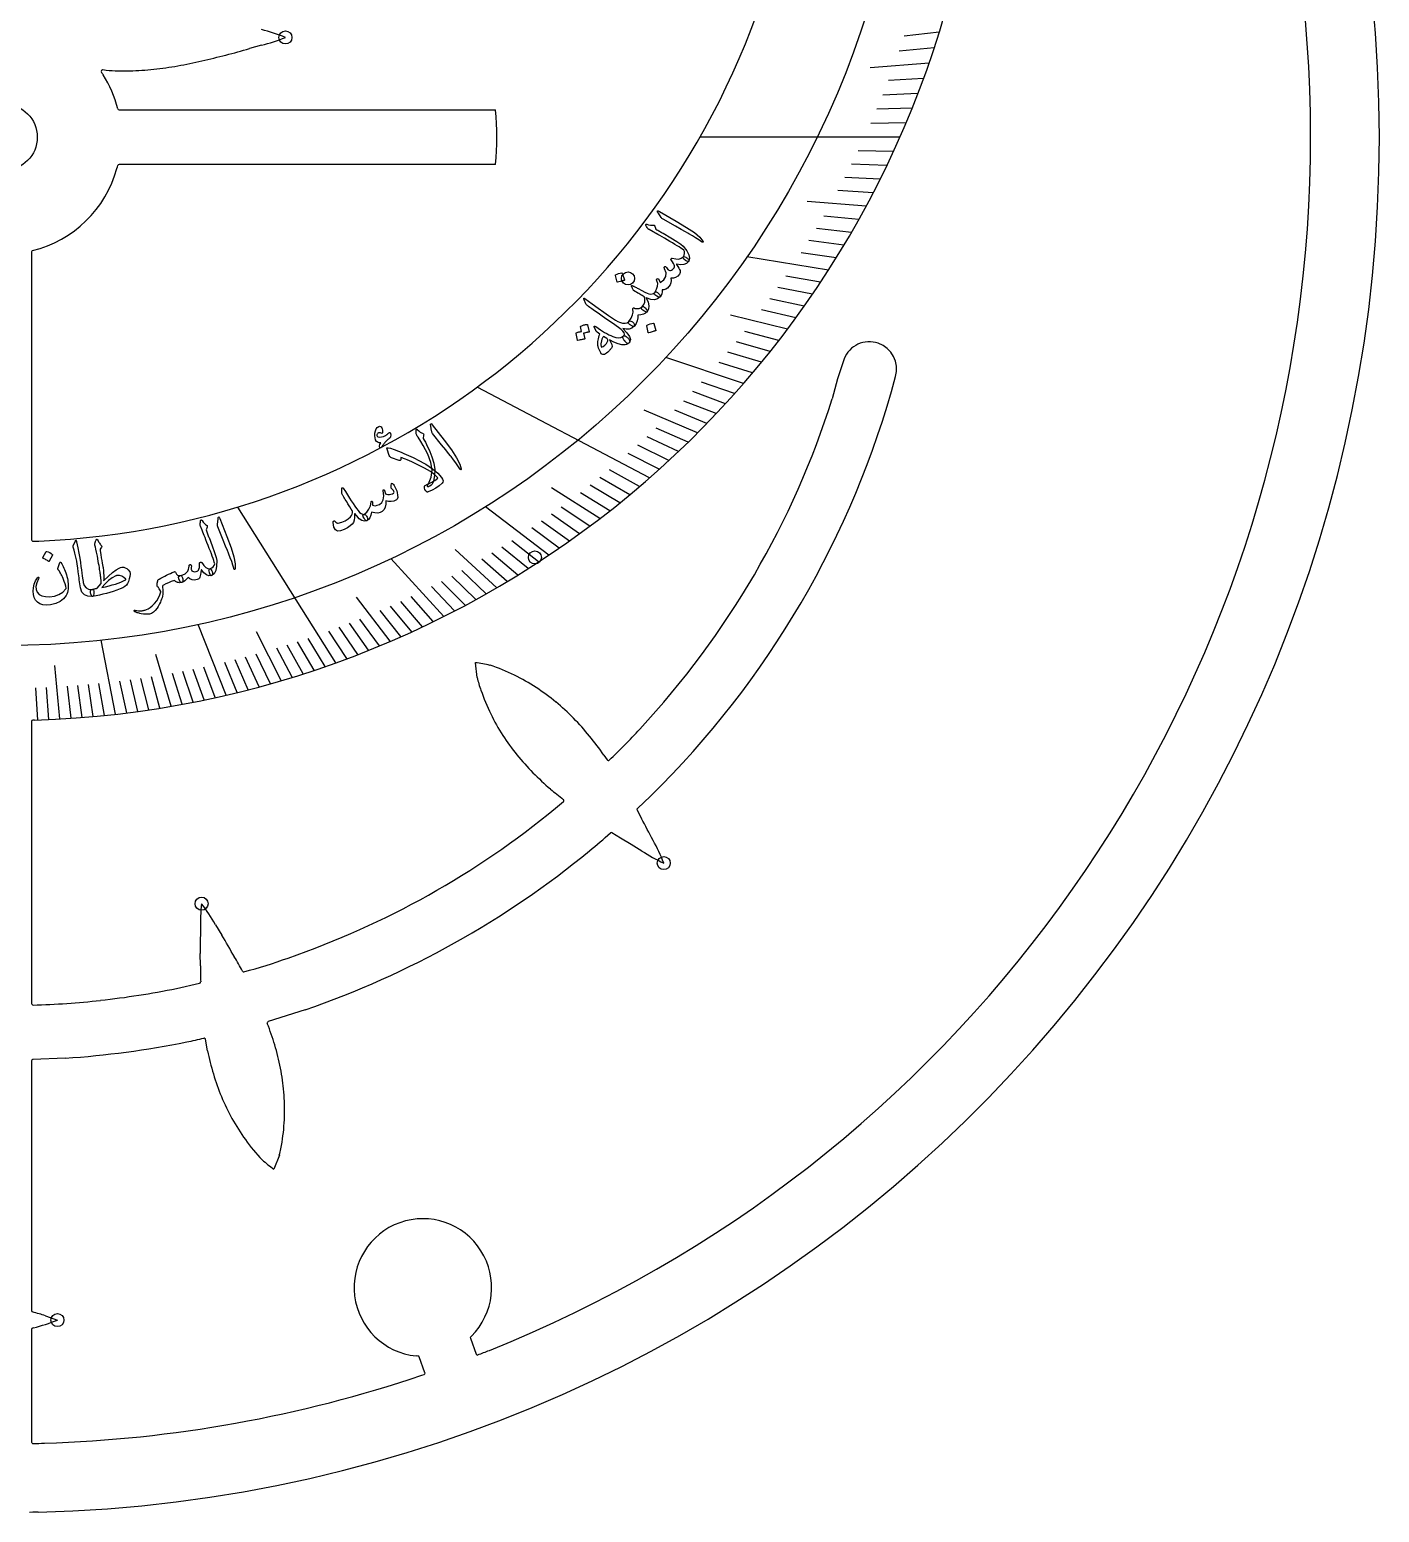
# Model space of a CAD drawing. Header units: millimetres. Extents: x -252 to 252, y -252 to 252.
# Drawn here: x 4.6 to 252.2, y -252.2 to 19.7 of the extents above; entities that cross this region are included whole.
import ezdxf

# ---------------------------------------------------------------- set-up
doc = ezdxf.new("R2010")
doc.units = ezdxf.units.MM
for name, color, linetype in [('CUT_INNER', 6, 'Continuous'), ('CUT_OUTER', 1, 'Continuous'), ('ENGRAVE', 7, 'Continuous'), ('ENGRAVE_FINE', 8, 'Continuous'), ('TEXT', 5, 'Continuous')]:
    doc.layers.add(name, color=color, linetype=linetype)

msp = doc.modelspace()

# ---------------------------------------------------------------- linework, layer by layer
at = {"layer": 'CUT_INNER'}
for points in [[(47.18, 16.86), (44.99, 16.24)], [(18.66, 12.26), (18.04, 12.33)], [(21.04, 5), (90.09, 5), (90.09, 5)], [(90.09, -5), (90.09, -5), (21.04, -5)], [(5, -21.04), (5, -73.84)], [(86.73, -99.06), (86.41, -96.36), (86.41, -96.35)], [(5, -107.14), (5, -158.88)], [(5.51, -106.89), (5.24, -106.89)], [(109.98, -113.33), (110.56, -114.18)], [(101.1, -123.04), (102.53, -121.81)], [(118.53, -120.81), (116.11, -123.09)], [(116.06, -123.39), (116.87, -124.9)], [(116.9, -130.89), (114.95, -129.72), (113.01, -128.53), (111.45, -127.56)], [(38.72, -144.4), (39.89, -146.35)], [(35.95, -151.97), (35.94, -149.71)], [(31.59, -156.08), (35.82, -155.13)], [(55.19, -160), (48.4, -162.18)], [(37.29, -167.52), (36.91, -165.4)], [(5, -169.39), (5, -215.18)], [(11.14, -168.88), (5.24, -169.14)], [(50.44, -186.67), (49.46, -189.2), (49.45, -189.21)], [(7.55, -216.11), (9.74, -216.9), (9.74, -216.9)], [(5, -218.62), (5, -239.28)], [(5.36, -218.33), (5.18, -218.38)], [(85.68, -219.84), (85.55, -219.96)], [(85.48, -220.23), (86.54, -223.14)], [(75.86, -223.49), (75.54, -223.47)], [(77.14, -226.56), (76.08, -223.65)], [(76.55, -227.03), (76.99, -226.88)]]:
    msp.add_lwpolyline(points, dxfattribs=at)
msp.add_circle((0, 0), 6.05, dxfattribs=at)
for centre, radius, start, end in [((0, 0), 239.59, 291.7971, 60.1174), ((0, 72.61), 179.59, 271.7581, 347.6956), ((0, 72.61), 146.8, 272.4612, 343.4769), ((37.46, -17.49), 38.46, 68.4934, 75.3689), ((37.46, 54.08), 38.47, 284.6303, 291.5062), ((15.45, 104.61), 92.98, 280.1437, 282.9028), ((3.02, 158.95), 148.71, 282.8947, 284.6347), ((-28.54, 280.29), 274.1, 284.6105, 285.5605), ((18.01, 12.08), 0.25, 84.2315, 214.4531), ((7.98, 5.19), 11.92, 31.7777, 34.4725), ((0.01, 0), 21.43, 14.0123, 32.3414), ((21.92, 56.61), 44.46, 265.7973, 271.4536), ((21.71, 64.27), 52.12, 271.4708, 276.3052), ((20.15, 78.37), 66.32, 276.3136, 280.1438), ((21.04, 5.25), 0.25, 193.3594, 270), ((39.32, 0), 51.01, 354.3757, 5.6243), ((9.07, -2.39), 12.06, 343.9804, 346.5682), ((21.04, -5.25), 0.25, 90, 166.6406), ((0, 0), 21.44, 284.0157, 344.5277), ((5.25, -21.04), 0.25, 103.3594, 180), ((158.65, -42.51), 5, 343.7648, 158.1733), ((228.13, -66.52), 78.5, 160.7561, 166.3457), ((0, 0), 169.25, 314.4534, 344.9637), ((0, 0), 159.25, 317.0359, 342.4596), ((5.25, -73.84), 0.25, 180, 271.9336), ((2.44, 11.51), 85.65, 271.8867, 272.5867), ((84.85, -112.6), 16.32, 74.9116, 84.5192), ((79.64, -126.62), 31.25, 63.5173, 72.3783), ((101.14, -96.13), 14.7, 191.4904, 201.0861), ((76.55, -133.16), 38.48, 56.8999, 63.7365), ((121.94, -89.62), 36.48, 198.8677, 206.2368), ((75.79, -134.34), 39.88, 50.4984, 56.9098), ((124.46, -88.42), 39.28, 206.1772, 212.7678), ((74.28, -136.14), 42.23, 44.5104, 50.4796), ((5.25, -107.14), 0.25, 91.583, 180), ((70.38, -139.96), 47.69, 39.2174, 44.49), ((49.31, -48.02), 90.45, 312.9452, 318.0032), ((125.71, -87.61), 40.77, 212.7779, 218.9963), ((62.25, -146.57), 58.17, 34.8587, 39.2045), ((128.57, -85.27), 44.46, 219.0176, 224.6739), ((110.77, -114.04), 0.25, 214.0346, 313.2203), ((134.01, -79.87), 52.12, 224.6912, 229.5255), ((129.8, -85.34), 45.23, 229.0887, 232.9125), ((102.37, -121.62), 0.25, 310.678, 52.4061), ((0, 0), 159.25, 289.0698, 309.4088), ((116.28, -123.27), 0.25, 133.2203, 208.3725), ((-170.5, -278.33), 325.76, 27.2969, 28.0979), ((36.19, -44.03), 112.25, 309.3422, 311.8997), ((111.32, -127.77), 0.25, 58.0685, 130.678), ((85.22, -147.34), 38.46, 21.7139, 28.5892), ((0, 0), 169.25, 289.0298, 309.3688), ((137.38, -98.31), 38.48, 237.8511, 244.7252), ((74.42, -144.74), 38.47, 173.749, 180.6227), ((5.37, -163.57), 38.47, 29.8846, 36.7603), ((361.7, -148.96), 325.76, 179.3308, 180.1318), ((-195.51, -286.76), 274.1, 29.8648, 30.8147), ((131.74, -151.34), 95.79, 180.3783, 182.1157), ((-44.19, -200.35), 99.84, 28.3647, 30.1022), ((19.42, -60.49), 95.75, 284.8445, 289.9131), ((35.76, -154.89), 0.25, 282.7119, 1.9248), ((43.88, -152.8), 0.25, 208.5837, 285.2542), ((0, 0), 159.25, 276.3579, 281.4427), ((5.25, -158.88), 0.25, 180, 272.5424), ((1.72, -19.33), 139.85, 271.4508, 276.5343), ((48.47, -162.42), 0.25, 107.7966, 200.352), ((2.28, -180.6), 49.39, 16.6583, 21.492), ((19.24, -95.02), 72.3, 281.3448, 283.9019), ((36.66, -165.45), 0.25, 10.1565, 102.7119), ((0, -0.01), 169.23, 273.7752, 281.403), ((84.06, -158.21), 47.69, 191.2513, 196.5239), ((7.01, -179.22), 44.46, 11.0515, 16.7078), ((5.25, -169.39), 0.25, 92.5424, 180), ((10.64, -178.5), 40.77, 4.8118, 11.0302), ((78.83, -159.75), 42.23, 196.5443, 202.5135), ((76.65, -160.64), 39.88, 202.5323, 208.9437), ((12.12, -178.37), 39.28, 358.2111, 4.8017), ((75.43, -161.32), 38.48, 208.9338, 215.7704), ((14.92, -178.49), 36.48, 350.9016, 358.2707), ((69.63, -165.65), 31.25, 215.5512, 224.4122), ((36.34, -182.5), 14.7, 343.5243, 353.12), ((58.45, -175.59), 16.32, 226.9455, 236.5531), ((76.77, -210.92), 12.61, 314.9721, 264.4029), ((5.25, -215.18), 0.25, 180, 254.2771), ((-26.14, -326.99), 115.89, 73.0983, 74.3201), ((-4.36, -181.11), 38.47, 284.6303, 291.5062), ((5.25, -218.62), 0.25, 105.7229, 180), ((85.71, -220.15), 0.25, 132.1875, 200), ((20.43, -51.55), 184.13, 291.1472, 291.85), ((75.85, -223.74), 0.25, 20, 87.1875), ((86.77, -223.06), 0.25, 200, 291.2695), ((0, 0), 239.59, 271.758, 288.633), ((76.91, -226.65), 0.25, 288.8086, 20), ((5.25, -239.28), 0.25, 180, 271.2305), ((1.9, -68.69), 170.88, 271.1261, 271.8287)]:
    msp.add_arc(centre, radius, start, end, dxfattribs=at)
at = {"layer": 'CUT_OUTER'}
msp.add_lwpolyline([(6.19, -252.12), (5.24, -252.14), (4.64, -252.16)], dxfattribs=at)
msp.add_arc((0, 0), 252.2, 271.4064, 88.5939, dxfattribs=at)
at = {"layer": 'ENGRAVE'}
for points in [[(164.25, 0), (127.58, 0)], [(151.14, -24.37), (136.2, -21.96)], [(135.59, -45.14), (121.34, -40.39)], [(118.32, -62.48), (86.75, -45.81)], [(60.83, -96.36), (42.8, -67.81)], [(99.87, -76.64), (88.28, -67.75)], [(80.61, -87.86), (70.9, -77.28)], [(40.71, -102.3), (35.55, -89.34)], [(20.4, -105.81), (17.78, -92.24)]]:
    msp.add_lwpolyline(points, dxfattribs=at)
for centre, radius in [((0, 72.61), 165.82), ((51.56, 18.29), 1.2), ((114.39, -25.89), 1.2), ((97.32, -77.06), 1.2), ((120.95, -133.11), 1.2), ((36.18, -140.55), 1.2), ((9.74, -216.9), 1.2)]:
    msp.add_circle(centre, radius, dxfattribs=at)
at = {"layer": 'ENGRAVE_FINE'}
for points in [[(171.48, 19.26), (165.05, 18.54)], [(170.56, 16.4), (164.12, 15.78)], [(169.6, 13.57), (158.83, 12.71)], [(168.61, 10.78), (162.15, 10.37)], [(167.57, 8.03), (161.11, 7.72)], [(166.5, 5.32), (160.03, 5.11)], [(165.39, 2.64), (158.92, 2.54)], [(163.07, -2.6), (156.6, -2.5)], [(161.87, -5.17), (155.4, -4.96)], [(160.63, -7.7), (154.16, -7.39)], [(159.36, -10.19), (152.9, -9.78)], [(158.06, -12.65), (147.28, -11.79)], [(156.73, -15.07), (150.29, -14.45)], [(153.99, -19.79), (147.58, -18.97)], [(155.37, -17.45), (148.94, -16.73)], [(152.58, -22.1), (146.18, -21.18)], [(149.68, -26.61), (143.33, -25.48)], [(146.7, -30.98), (140.39, -29.64)], [(148.2, -28.81), (141.87, -27.58)], [(145.17, -33.1), (138.89, -31.67)], [(143.62, -35.2), (133.18, -32.64)], [(140.47, -39.28), (134.28, -37.55)], [(142.06, -37.26), (135.83, -35.62)], [(138.86, -41.27), (132.71, -39.44)], [(137.24, -43.22), (131.12, -41.29)], [(133.93, -47.02), (127.89, -44.9)], [(130.57, -50.69), (124.61, -48.38)], [(132.26, -48.87), (126.26, -46.66)], [(127.14, -54.22), (117.34, -50.05)], [(128.86, -52.47), (122.95, -50.07)], [(125.4, -55.94), (119.58, -53.34)], [(121.89, -59.27), (116.17, -56.5)], [(123.65, -57.62), (117.89, -54.94)], [(120.11, -60.89), (114.45, -58.02)], [(114.71, -65.56), (109.23, -62.42)], [(116.52, -64.04), (110.98, -60.99)], [(109.22, -69.94), (100.37, -64.28)], [(111.06, -68.51), (105.7, -65.21)], [(112.89, -67.05), (107.47, -63.83)], [(107.36, -71.34), (102.13, -67.87)], [(103.63, -74.05), (98.54, -70.41)], [(105.5, -72.71), (100.34, -69.15)], [(101.75, -75.36), (96.73, -71.64)], [(90.32, -82.61), (82.69, -75.63)], [(96.07, -79.11), (91.27, -75.16)], [(97.97, -77.89), (93.09, -74.01)], [(92.24, -81.47), (87.59, -77.36)], [(94.16, -80.31), (89.43, -76.28)], [(84.51, -85.84), (80.19, -81.45)], [(86.45, -84.79), (82.05, -80.47)], [(88.39, -83.71), (83.9, -79.46)], [(78.65, -88.83), (74.59, -84.24)], [(82.56, -86.87), (78.32, -82.41)], [(70.77, -92.44), (64.59, -84.37)], [(72.75, -91.58), (68.95, -86.8)], [(74.72, -90.69), (70.83, -85.97)], [(76.69, -89.77), (72.71, -85.12)], [(66.8, -94.08), (63.29, -89.13)], [(68.79, -93.27), (65.18, -88.38)], [(50.8, -99.64), (46.25, -90.71)], [(58.83, -97.06), (55.7, -91.9)], [(62.82, -95.62), (59.5, -90.56)], [(64.81, -94.87), (61.39, -89.86)], [(30.57, -104.35), (27.79, -94.85)], [(48.79, -100.22), (46.16, -94.82)], [(52.81, -99.03), (49.98, -93.72)], [(54.82, -98.4), (51.89, -93.14)], [(56.82, -97.74), (53.79, -92.53)], [(10.2, -106.68), (9.27, -96.88)], [(36.66, -103.19), (34.66, -97.58)], [(38.68, -102.76), (36.58, -97.17)], [(42.73, -101.81), (40.42, -96.3)], [(44.75, -101.31), (42.33, -95.83)], [(46.77, -100.77), (44.25, -95.34)], [(14.28, -106.4), (13.5, -100.54)], [(16.32, -106.23), (15.43, -100.38)], [(18.36, -106.03), (17.35, -100.2)], [(22.44, -105.56), (21.2, -99.77)], [(24.47, -105.3), (23.13, -99.52)], [(26.51, -105), (25.05, -99.25)], [(28.54, -104.69), (26.98, -98.96)], [(32.6, -103.99), (30.82, -98.31)], [(34.63, -103.6), (32.74, -97.96)], [(6.12, -106.87), (5.79, -100.97)], [(8.16, -106.79), (7.71, -100.9)], [(12.24, -106.55), (11.57, -100.68)]]:
    msp.add_lwpolyline(points, dxfattribs=at)
at = {"layer": 'TEXT'}
for points in [[(119.97, -13.93), (119.83, -13.67), (119.82, -13.53), (119.93, -13.51), (120.17, -13.61), (123.25, -15.42), (125.14, -16.53), (126.58, -17.5), (127.58, -18.35), (128.13, -19.07), (128.16, -19.15), (128.17, -19.21), (128.15, -19.24), (128.11, -19.25), (128.06, -19.25), (128, -19.23), (127.94, -19.2), (127.87, -19.16), (127.36, -18.79), (126.8, -18.43), (126.2, -18.06), (125.54, -17.7), (125.37, -17.6), (124.91, -17.34), (124.17, -16.92), (123.13, -16.33), (120.82, -15.04), (120.7, -14.97), (120.6, -14.88), (120.52, -14.8), (120.45, -14.71)], [(118.05, -16.78), (117.91, -16.57), (117.81, -16.4), (117.73, -16.27), (117.67, -16.19), (117.64, -16.14), (117.63, -16.09), (117.63, -16.04), (117.65, -16), (117.69, -15.97), (117.74, -15.95), (117.8, -15.95), (117.86, -15.97), (118.18, -16.06), (118.49, -16.12), (118.78, -16.14), (119.07, -16.13), (119.15, -16.13), (119.23, -16.16), (119.28, -16.23), (119.33, -16.34), (119.5, -16.85), (119.68, -16.96), (119.85, -17.06), (120.02, -17.16), (120.18, -17.25), (120.34, -17.35), (120.5, -17.44), (120.66, -17.53), (120.81, -17.62), (122.24, -18.44), (123.33, -19.1), (124.09, -19.61), (124.52, -19.98), (125.18, -20.81), (125.57, -21.55), (125.69, -22.2), (125.54, -22.76), (125.53, -22.77), (125.52, -22.78), (125.51, -22.79), (125.5, -22.8), (125.39, -22.82), (125.2, -22.76), (124.96, -22.6), (124.64, -22.35), (124.54, -22.25), (124.48, -22.15), (124.46, -22.06), (124.5, -21.97), (124.67, -21.63), (124.75, -21.3), (124.74, -20.98), (124.65, -20.69), (124.4, -20.51), (124.11, -20.32), (123.78, -20.12), (123.41, -19.89), (123, -19.65), (122.56, -19.4), (122.09, -19.12), (121.57, -18.83), (121.08, -18.54), (120.63, -18.28), (120.23, -18.05), (119.88, -17.85), (119.58, -17.68), (119.33, -17.54), (119.13, -17.43), (118.99, -17.34), (118.25, -16.95), (118.18, -16.91), (118.12, -16.86), (118.08, -16.82), (118.05, -16.78)], [(119.69, -26.35), (119.66, -26.26), (119.64, -26.19), (119.64, -26.12), (119.65, -26.05), (119.68, -26), (119.72, -25.97), (119.77, -25.95), (119.84, -25.94), (119.91, -25.96), (119.97, -26), (120.03, -26.07), (120.09, -26.17), (120.11, -26.22), (120.13, -26.28), (120.16, -26.33), (120.19, -26.39), (120.21, -26.45), (120.24, -26.51), (120.26, -26.57), (120.29, -26.63), (120.97, -26.13), (121.33, -25.55), (121.38, -24.88), (121.11, -24.13), (121.07, -24.04), (121.05, -23.97), (121.04, -23.9), (121.05, -23.84), (121.08, -23.79), (121.11, -23.75), (121.16, -23.73), (121.22, -23.72), (121.29, -23.73), (121.35, -23.76), (121.41, -23.81), (121.46, -23.89), (121.58, -24.08), (121.69, -24.23), (121.79, -24.34), (121.88, -24.41), (122.04, -24.47), (122.2, -24.47), (122.38, -24.4), (122.57, -24.27), (122.74, -24.1), (122.86, -23.93), (122.92, -23.75), (122.93, -23.58), (122.87, -23.38), (122.75, -23.13), (122.55, -22.84), (122.29, -22.49), (122.26, -22.44), (122.25, -22.4), (122.26, -22.34), (122.3, -22.28), (122.35, -22.23), (122.4, -22.19), (122.46, -22.18), (122.52, -22.19), (123.16, -22.33), (123.71, -22.34), (124.16, -22.21), (124.51, -21.95), (124.59, -21.91), (124.7, -21.9), (124.83, -21.93), (124.98, -22), (125.14, -22.09), (125.28, -22.18), (125.39, -22.28), (125.47, -22.39), (125.54, -22.5), (125.57, -22.6), (125.58, -22.68), (125.55, -22.74), (125.14, -23.14), (124.63, -23.36), (124.03, -23.4), (123.33, -23.27), (123.3, -23.26), (123.28, -23.27), (123.28, -23.29), (123.29, -23.33), (123.53, -23.69), (123.72, -24), (123.85, -24.25), (123.93, -24.46), (123.96, -24.64), (123.96, -24.81), (123.92, -24.97), (123.84, -25.12), (123.51, -25.49), (123.13, -25.73), (122.72, -25.86), (122.25, -25.87), (122.29, -26.29), (122.24, -26.69), (122.1, -27.05), (121.88, -27.39), (121.61, -27.67), (121.31, -27.86), (120.99, -27.97), (120.64, -28), (120.65, -28.38), (120.59, -28.72), (120.47, -29.03), (120.29, -29.3), (120.16, -29.36), (119.96, -29.31), (119.68, -29.17), (119.33, -28.93), (119.24, -28.83), (119.21, -28.72), (119.22, -28.59), (119.29, -28.45), (119.64, -27.88), (119.82, -27.34), (119.84, -26.83), (119.69, -26.35)], [(112.07, -25.35), (112.06, -25.32), (112.07, -25.3), (112.09, -25.27), (112.12, -25.24), (112.38, -25.11), (112.66, -25.01), (112.94, -24.94), (113.23, -24.89), (113.27, -24.9), (113.29, -24.91), (113.31, -24.93), (113.33, -24.96), (113.73, -26.18), (113.73, -26.22), (113.72, -26.24), (113.68, -26.26), (113.62, -26.28), (113.58, -26.29), (113.5, -26.31), (113.4, -26.33), (113.28, -26.37), (113.12, -26.41), (112.94, -26.46), (112.73, -26.52), (112.49, -26.6), (112.46, -26.6), (112.43, -26.6), (112.42, -26.59), (112.41, -26.56)], [(115.42, -28.11), (115.37, -28.06), (115.32, -27.98), (115.26, -27.87), (115.2, -27.72), (115.14, -27.57), (115.09, -27.46), (115.06, -27.37), (115.04, -27.3), (115.05, -27.22), (115.09, -27.19), (115.17, -27.19), (115.28, -27.25), (115.35, -27.29), (115.44, -27.33), (115.54, -27.39), (115.66, -27.45), (115.78, -27.51), (115.92, -27.59), (116.07, -27.67), (116.23, -27.77), (116.92, -28.13), (117.48, -28.41), (117.91, -28.61), (118.21, -28.72), (118.52, -28.77), (118.8, -28.74), (119.06, -28.63), (119.29, -28.45), (119.36, -28.4), (119.43, -28.37), (119.51, -28.36), (119.6, -28.36), (119.69, -28.39), (119.78, -28.45), (119.87, -28.52), (119.95, -28.62), (120.14, -28.87), (120.26, -29.07), (120.31, -29.21), (120.29, -29.3), (119.81, -29.66), (119.23, -29.81), (118.55, -29.73), (117.75, -29.43), (117.72, -29.42), (117.71, -29.42), (117.7, -29.43), (117.71, -29.45), (118.06, -30.22), (118.22, -30.91), (118.17, -31.51), (117.93, -32.02), (117.88, -32.06), (117.83, -32.08), (117.76, -32.08), (117.67, -32.05), (117.56, -31.99), (117.43, -31.92), (117.28, -31.83), (117.1, -31.71), (116.94, -31.58), (116.86, -31.45), (116.87, -31.3), (116.95, -31.15), (117.27, -30.68), (117.45, -30.22), (117.5, -29.75), (117.41, -29.29), (117.38, -29.25), (117.3, -29.2), (117.17, -29.12), (116.98, -29.03), (116.87, -28.97), (116.73, -28.89), (116.57, -28.8), (116.39, -28.69), (116.18, -28.57), (115.95, -28.43), (115.7, -28.27), (115.42, -28.11)], [(113.61, -37.13), (113.48, -36.9), (113.42, -36.72), (113.42, -36.57), (113.48, -36.47), (113.6, -36.36), (113.69, -36.26), (113.74, -36.17), (113.75, -36.09), (113.66, -35.85), (113.45, -35.58), (113.11, -35.26), (112.64, -34.91), (111.52, -34.13), (110.52, -33.43), (109.64, -32.82), (108.89, -32.28), (108.27, -31.84), (107.76, -31.48), (107.38, -31.2), (107.13, -31.02), (106.96, -30.89), (106.83, -30.77), (106.74, -30.67), (106.68, -30.58), (106.35, -29.84), (106.3, -29.64), (106.31, -29.52), (106.38, -29.5), (106.5, -29.57), (107.79, -30.53), (108.93, -31.37), (109.94, -32.09), (110.81, -32.69), (111.53, -33.17), (112.11, -33.53), (112.55, -33.78), (112.84, -33.92), (113.4, -34.07), (113.87, -34.1), (114.26, -34.01), (114.56, -33.79), (114.66, -33.72), (114.78, -33.7), (114.92, -33.73), (115.09, -33.8), (115.22, -33.88), (115.34, -33.99), (115.44, -34.11), (115.52, -34.25), (115.56, -34.39), (115.58, -34.51), (115.56, -34.6), (115.52, -34.68), (115.11, -35), (114.62, -35.18), (114.06, -35.21), (113.42, -35.09), (114.19, -35.87), (114.65, -36.54), (114.82, -37.11), (114.69, -37.59), (114.62, -37.68), (114.55, -37.74), (114.47, -37.78), (114.4, -37.8), (114.3, -37.8), (114.2, -37.77), (114.1, -37.7), (114, -37.61), (113.95, -37.55), (113.9, -37.49), (113.85, -37.43), (113.8, -37.37), (113.75, -37.31), (113.7, -37.25), (113.66, -37.19), (113.61, -37.13)], [(116.95, -31.15), (117.06, -31.09), (117.14, -31.05), (117.21, -31.04), (117.26, -31.05), (117.31, -31.09), (117.38, -31.14), (117.44, -31.2), (117.52, -31.28), (117.74, -31.56), (117.89, -31.77), (117.95, -31.92), (117.93, -32.02), (117.62, -32.28), (117.23, -32.47), (116.76, -32.58), (116.21, -32.61), (116.22, -33.13), (116.1, -33.65), (115.87, -34.17), (115.51, -34.69), (115.45, -34.73), (115.38, -34.74), (115.31, -34.72), (115.22, -34.68), (114.69, -34.35), (114.63, -34.31), (114.58, -34.26), (114.54, -34.19), (114.51, -34.1), (114.49, -34.02), (114.5, -33.94), (114.51, -33.87), (114.55, -33.8), (114.97, -33.18), (115.24, -32.6), (115.35, -32.06), (115.3, -31.56), (115.29, -31.5), (115.3, -31.44), (115.32, -31.38), (115.35, -31.33), (115.4, -31.29), (115.44, -31.28), (115.49, -31.29), (115.54, -31.32), (115.58, -31.36), (115.62, -31.38), (115.66, -31.4), (115.69, -31.41), (116.07, -31.43), (116.41, -31.39), (116.7, -31.3), (116.95, -31.15)], [(105.7, -34.72), (105.7, -34.7), (105.71, -34.67), (105.73, -34.65), (105.76, -34.62), (105.9, -34.57), (106.03, -34.51), (106.17, -34.47), (106.31, -34.43), (106.45, -34.4), (106.59, -34.37), (106.74, -34.35), (106.89, -34.34), (106.93, -34.35), (106.96, -34.36), (106.98, -34.39), (106.99, -34.42), (107.29, -35.69), (107.29, -35.71), (107.27, -35.73), (107.23, -35.74), (107.18, -35.76), (107.14, -35.76), (107.07, -35.77), (106.99, -35.78), (106.89, -35.81), (106.76, -35.84), (106.61, -35.87), (106.44, -35.92), (106.24, -35.96), (106.45, -36.96), (106.45, -36.99), (106.43, -37.02), (106.4, -37.04), (106.34, -37.04), (106.29, -37.05), (106.21, -37.06), (106.11, -37.08), (105.98, -37.11), (105.82, -37.14), (105.64, -37.18), (105.42, -37.22), (105.18, -37.28), (105.14, -37.28), (105.12, -37.27), (105.11, -37.25), (105.1, -37.23), (104.87, -35.98), (104.87, -35.95), (104.88, -35.93), (104.9, -35.9), (104.93, -35.88), (105.05, -35.83), (105.16, -35.78), (105.28, -35.74), (105.39, -35.71), (105.51, -35.68), (105.63, -35.66), (105.75, -35.64), (105.88, -35.63)], [(111.59, -36.56), (112.15, -36.75), (112.65, -36.8), (113.09, -36.71), (113.48, -36.47), (113.59, -36.41), (113.72, -36.4), (113.87, -36.44), (114.03, -36.53), (114.11, -36.58), (114.19, -36.64), (114.26, -36.71), (114.34, -36.78), (114.41, -36.85), (114.47, -36.93), (114.53, -37.01), (114.59, -37.1), (114.67, -37.26), (114.72, -37.39), (114.72, -37.49), (114.7, -37.58), (114.52, -37.76), (114.33, -37.9), (114.1, -38), (113.86, -38.07), (113.26, -38.08), (112.57, -37.92), (111.81, -37.61), (110.97, -37.14), (111.26, -37.63), (111.43, -38.03), (111.49, -38.35), (111.42, -38.58), (111.35, -38.67), (111.28, -38.77), (111.2, -38.87), (111.11, -38.97), (111.02, -39.07), (110.91, -39.18), (110.8, -39.29), (110.68, -39.4), (110.45, -39.6), (110.26, -39.74), (110.11, -39.83), (110.01, -39.85), (109.79, -39.85), (109.61, -39.8), (109.48, -39.71), (109.38, -39.57), (109.16, -39.07), (108.99, -38.67), (108.89, -38.38), (108.86, -38.18), (108.85, -37.95), (108.86, -37.72), (108.88, -37.47), (108.92, -37.21), (108.98, -36.95), (109.05, -36.67), (109.13, -36.38), (109.23, -36.09), (108.76, -35.74), (108.7, -35.69), (108.65, -35.65), (108.61, -35.61), (108.57, -35.58), (108.53, -35.55), (108.5, -35.51), (108.48, -35.48), (108.47, -35.45), (108.19, -34.77), (108.16, -34.66), (108.21, -34.62), (108.32, -34.65), (108.5, -34.74), (108.92, -35.03), (109.32, -35.3), (109.72, -35.56), (110.11, -35.79), (110.5, -36.01), (110.87, -36.21), (111.24, -36.39), (111.59, -36.56)], [(117.82, -34.58), (117.82, -34.55), (117.83, -34.52), (117.85, -34.5), (117.88, -34.47), (118.16, -34.33), (118.44, -34.22), (118.74, -34.14), (119.04, -34.09), (119.08, -34.09), (119.11, -34.1), (119.13, -34.12), (119.14, -34.15), (119.49, -35.42), (119.49, -35.46), (119.47, -35.48), (119.43, -35.51), (119.37, -35.52), (119.32, -35.53), (119.25, -35.55), (119.14, -35.58), (119.01, -35.62), (118.85, -35.66), (118.66, -35.72), (118.44, -35.79), (118.19, -35.87), (118.16, -35.88), (118.13, -35.87), (118.11, -35.86), (118.11, -35.83)], [(109.87, -36.52), (109.82, -36.61), (109.77, -36.71), (109.71, -36.82), (109.66, -36.93), (109.61, -37.04), (109.57, -37.17), (109.53, -37.3), (109.5, -37.44), (109.47, -37.58), (109.44, -37.72), (109.43, -37.85), (109.42, -37.99), (109.43, -38.12), (109.44, -38.25), (109.47, -38.38), (109.5, -38.5), (109.84, -38.37), (110.16, -38.14), (110.44, -37.8), (110.7, -37.37), (110.72, -37.27), (110.69, -37.17), (110.63, -37.06), (110.53, -36.94)], [(70.74, -55.12), (70.6, -55.24), (70.47, -55.35), (70.35, -55.45), (70.24, -55.54), (70.15, -55.63), (70.06, -55.71), (69.99, -55.78), (69.93, -55.85), (69.87, -55.92), (69.81, -56), (69.72, -56.1), (69.63, -56.22), (69.53, -56.35), (69.42, -56.49), (69.29, -56.66), (69.16, -56.84), (69.1, -56.91), (69.04, -56.94), (68.97, -56.94), (68.9, -56.91), (68.81, -56.8), (68.8, -56.62), (68.88, -56.36), (69.04, -56.03), (68.77, -56.02), (68.55, -55.97), (68.38, -55.89), (68.24, -55.77), (68.08, -55.49), (67.99, -55.15), (67.95, -54.75), (67.97, -54.28), (68.06, -53.83), (68.2, -53.47), (68.4, -53.21), (68.66, -53.03), (68.84, -52.99), (68.99, -53.02), (69.11, -53.12), (69.22, -53.29), (69.29, -53.5), (69.34, -53.69), (69.37, -53.89), (69.37, -54.07), (69.34, -54.21), (69.29, -54.3), (69.22, -54.32), (69.12, -54.29), (68.99, -54.23), (68.87, -54.2), (68.75, -54.2), (68.63, -54.24), (68.52, -54.3), (68.43, -54.38), (68.37, -54.48), (68.34, -54.59), (68.34, -54.72), (68.37, -54.81), (68.43, -54.88), (68.53, -54.92), (68.85, -54.98), (69.19, -54.96), (69.55, -54.87), (69.93, -54.71), (69.96, -54.69), (70, -54.66), (70.03, -54.64), (70.07, -54.6), (70.11, -54.57), (70.16, -54.53), (70.2, -54.49), (70.25, -54.45), (70.31, -54.4), (70.36, -54.36), (70.4, -54.32), (70.44, -54.28), (70.48, -54.25), (70.51, -54.23), (70.54, -54.21), (70.56, -54.19), (70.62, -54.17), (70.66, -54.16), (70.71, -54.17), (70.76, -54.2), (70.79, -54.23), (70.82, -54.26), (70.83, -54.3), (70.84, -54.33), (70.86, -54.63), (70.84, -54.86), (70.8, -55.02), (70.74, -55.12)], [(78.72, -63.08), (78.62, -63.36), (78.47, -63.6), (78.28, -63.82), (78.04, -63.99), (77.89, -64.06), (77.77, -64.1), (77.69, -64.1), (77.64, -64.05), (77.61, -63.97), (77.63, -63.86), (77.68, -63.73), (77.77, -63.58), (78.29, -62.36), (78.45, -61.05), (78.24, -59.63), (77.67, -58.11), (77.27, -57.31), (76.84, -56.53), (76.38, -55.77), (75.89, -55.03), (75.74, -54.82), (75.64, -54.64), (75.58, -54.5), (75.56, -54.4), (75.55, -54.25), (75.55, -54.12), (75.54, -54), (75.54, -53.9), (75.53, -53.82), (75.53, -53.76), (75.53, -53.71), (75.53, -53.67), (75.54, -53.62), (75.55, -53.58), (75.58, -53.56), (75.61, -53.54), (75.65, -53.53), (75.69, -53.53), (75.73, -53.55), (75.75, -53.57), (76.04, -53.84), (76.29, -54.06), (76.5, -54.2), (76.67, -54.29), (76.8, -54.34), (76.88, -54.42), (76.92, -54.53), (76.91, -54.65), (76.79, -55.22), (77.01, -55.57), (77.22, -55.94), (77.43, -56.33), (77.64, -56.75), (77.84, -57.18), (78.04, -57.64), (78.23, -58.12), (78.42, -58.62), (78.77, -59.8), (78.94, -60.94), (78.92, -62.03), (78.72, -63.08)], [(78.2, -52.96), (78.17, -52.66), (78.21, -52.52), (78.32, -52.55), (78.5, -52.74), (80.67, -55.58), (82, -57.32), (82.96, -58.77), (83.57, -59.93), (83.8, -60.81), (83.8, -60.89), (83.78, -60.95), (83.75, -60.97), (83.71, -60.97), (83.67, -60.94), (83.62, -60.91), (83.57, -60.86), (83.53, -60.79), (83.19, -60.26), (82.82, -59.71), (82.39, -59.14), (81.93, -58.56), (81.81, -58.4), (81.48, -57.99), (80.95, -57.31), (80.21, -56.38), (78.56, -54.31), (78.48, -54.19), (78.42, -54.08), (78.38, -53.97), (78.35, -53.86)], [(77.17, -63.86), (77.63, -63.65), (78.05, -63.45), (78.41, -63.26), (78.72, -63.08), (78.99, -62.92), (79.21, -62.76), (79.39, -62.62), (79.52, -62.49), (78.96, -61.91), (78.14, -61.31), (77.06, -60.67), (75.71, -60), (75.2, -59.76), (74.73, -59.55), (74.3, -59.35), (73.91, -59.18), (73.55, -59.03), (73.24, -58.91), (72.96, -58.81), (72.72, -58.74), (72.72, -59.17), (72.66, -59.25), (72.59, -59.3), (72.5, -59.31), (72.4, -59.28), (71.03, -58.8), (70.89, -58.73), (70.78, -58.64), (70.68, -58.52), (70.61, -58.38), (70.19, -57.18), (70.16, -57.09), (70.15, -57.02), (70.17, -56.97), (70.2, -56.94), (70.42, -56.93), (70.85, -57.03), (71.48, -57.25), (72.32, -57.58), (72.79, -57.77), (73.25, -57.97), (73.7, -58.16), (74.13, -58.36), (74.56, -58.55), (74.97, -58.75), (75.37, -58.94), (75.76, -59.14), (77.28, -59.98), (78.54, -60.8), (79.51, -61.61), (80.2, -62.41), (80.38, -62.73), (80.46, -63.01), (80.44, -63.24), (80.32, -63.44), (79.78, -63.91), (79.17, -64.34), (78.49, -64.71), (77.74, -65.03), (77.67, -65.05), (77.61, -65.06), (77.56, -65.06), (77.51, -65.04), (77.28, -64.82), (77.13, -64.59), (77.06, -64.34), (77.06, -64.08), (77.07, -63.99), (77.1, -63.93), (77.13, -63.88), (77.17, -63.86)], [(65.93, -69.16), (66.05, -69.16), (66.16, -69.19), (66.26, -69.27), (66.35, -69.37), (66.45, -69.52), (66.53, -69.66), (66.58, -69.81), (66.61, -69.96), (66.62, -70.1), (66.6, -70.21), (66.55, -70.29), (66.48, -70.34), (66.03, -70.42), (65.57, -70.29), (65.1, -69.97), (64.63, -69.45), (64.56, -69.36), (64.49, -69.28), (64.44, -69.21), (64.4, -69.15), (64.36, -69.11), (64.34, -69.07), (64.33, -69.06), (64.32, -69.05), (64.28, -69.02), (64.26, -69.02), (64.25, -69.04), (64.25, -69.1), (64.25, -69.71), (64.18, -70.22), (64.02, -70.64), (63.8, -70.96), (63.41, -71.29), (62.92, -71.61), (62.33, -71.91), (61.63, -72.18), (61.11, -72.24), (60.72, -72), (60.45, -71.48), (60.31, -70.68), (60.31, -70.57), (60.33, -70.49), (60.37, -70.42), (60.42, -70.38), (60.48, -70.36), (60.55, -70.37), (60.62, -70.4), (60.68, -70.47), (60.82, -70.62), (60.96, -70.71), (61.1, -70.76), (61.23, -70.76), (61.91, -70.58), (62.51, -70.33), (63.05, -70), (63.51, -69.6), (63.69, -69.38), (63.81, -69.13), (63.86, -68.86), (63.86, -68.56), (63.8, -68.44), (63.64, -68.18), (63.39, -67.78), (63.03, -67.23), (62.85, -66.93), (62.68, -66.66), (62.53, -66.42), (62.41, -66.21), (62.29, -66.03), (62.2, -65.88), (62.13, -65.77), (62.07, -65.68), (62, -65.55), (61.95, -65.43), (61.92, -65.32), (61.91, -65.22), (61.91, -65.08), (61.91, -64.96), (61.91, -64.85), (61.92, -64.74), (61.92, -64.65), (61.92, -64.56), (61.91, -64.49), (61.91, -64.42), (61.91, -64.36), (61.93, -64.32), (61.95, -64.29), (62, -64.27), (62.05, -64.27), (62.1, -64.28), (62.14, -64.31), (62.17, -64.35), (62.56, -64.99), (62.93, -65.59), (63.29, -66.16), (63.63, -66.69), (63.97, -67.18), (64.29, -67.64), (64.59, -68.06), (64.88, -68.44), (65.17, -68.79), (65.44, -69.03), (65.7, -69.15), (65.93, -69.16)], [(70.99, -63.51), (71.01, -63.47), (71.05, -63.46), (71.1, -63.47), (71.17, -63.51), (71.27, -63.58), (71.38, -63.71), (71.49, -63.88), (71.62, -64.09), (71.76, -64.34), (71.88, -64.6), (71.97, -64.86), (72.05, -65.12), (72.14, -65.65), (72.15, -66.06), (72.08, -66.35), (71.92, -66.52), (71.45, -66.73), (70.96, -66.83), (70.46, -66.82), (69.95, -66.7), (69.95, -67.3), (69.84, -67.82), (69.64, -68.25), (69.33, -68.61), (68.94, -68.84), (68.48, -68.94), (67.95, -68.9), (67.35, -68.73), (67.21, -69.32), (67.02, -69.79), (66.78, -70.13), (66.48, -70.34), (66.4, -70.34), (66.29, -70.26), (66.14, -70.1), (65.97, -69.87), (65.83, -69.63), (65.78, -69.43), (65.81, -69.27), (65.93, -69.16), (66.48, -68.73), (66.88, -68.21), (67.15, -67.6), (67.28, -66.9), (67.28, -66.86), (67.3, -66.83), (67.31, -66.8), (67.34, -66.79), (67.37, -66.77), (67.4, -66.77), (67.44, -66.78), (67.47, -66.79), (67.51, -66.85), (67.54, -66.99), (67.55, -67.19), (67.55, -67.46), (67.78, -67.56), (68.06, -67.57), (68.41, -67.5), (68.81, -67.35), (69.24, -67.01), (69.5, -66.47), (69.58, -65.74), (69.48, -64.82), (69.47, -64.77), (69.48, -64.74), (69.49, -64.71), (69.51, -64.69), (69.55, -64.68), (69.59, -64.67), (69.62, -64.67), (69.65, -64.68), (69.69, -64.71), (69.71, -64.74), (69.73, -64.77), (69.75, -64.8), (69.89, -65.41), (70.11, -65.47), (70.35, -65.49), (70.62, -65.49), (70.9, -65.45), (71.17, -65.38), (71.36, -65.3), (71.46, -65.2), (71.49, -65.09), (71.45, -64.97), (71.36, -64.81), (71.2, -64.63), (70.99, -64.41), (70.96, -64.33), (70.96, -64.15), (70.97, -63.88), (70.99, -63.51)], [(35.91, -71.04), (35.94, -70.79), (35.96, -70.59), (35.98, -70.44), (35.99, -70.35), (36, -70.29), (36.02, -70.24), (36.05, -70.21), (36.09, -70.19), (36.14, -70.19), (36.19, -70.2), (36.23, -70.24), (36.27, -70.29), (36.46, -70.57), (36.66, -70.8), (36.88, -71), (37.11, -71.17), (37.18, -71.23), (37.21, -71.3), (37.22, -71.39), (37.18, -71.5), (37, -72.01), (37.07, -72.2), (37.14, -72.39), (37.21, -72.57), (37.27, -72.75), (37.34, -72.92), (37.41, -73.1), (37.47, -73.27), (37.54, -73.43), (38.13, -74.96), (38.57, -76.16), (38.84, -77.04), (38.95, -77.59), (38.94, -78.65), (38.78, -79.47), (38.46, -80.05), (38, -80.4), (37.99, -80.4), (37.97, -80.4), (37.96, -80.41), (37.94, -80.41), (37.84, -80.35), (37.74, -80.18), (37.64, -79.91), (37.55, -79.52), (37.53, -79.37), (37.55, -79.26), (37.6, -79.18), (37.68, -79.13), (38.03, -78.97), (38.29, -78.76), (38.49, -78.51), (38.6, -78.22), (38.51, -77.93), (38.41, -77.6), (38.28, -77.23), (38.13, -76.83), (37.97, -76.39), (37.79, -75.91), (37.59, -75.4), (37.37, -74.85), (37.16, -74.31), (36.98, -73.83), (36.81, -73.4), (36.66, -73.02), (36.53, -72.7), (36.43, -72.44), (36.35, -72.23), (36.29, -72.07), (35.96, -71.3), (35.93, -71.22), (35.92, -71.15), (35.91, -71.09), (35.91, -71.04)], [(39.19, -70.03), (39.25, -69.74), (39.33, -69.62), (39.43, -69.67), (39.55, -69.9), (40.81, -73.24), (41.59, -75.29), (42.11, -76.96), (42.35, -78.24), (42.33, -79.15), (42.3, -79.23), (42.27, -79.28), (42.23, -79.29), (42.19, -79.28), (42.16, -79.24), (42.13, -79.19), (42.1, -79.13), (42.07, -79.05), (41.9, -78.45), (41.7, -77.81), (41.45, -77.15), (41.17, -76.46), (41.1, -76.28), (40.91, -75.79), (40.59, -74.99), (40.15, -73.88), (39.16, -71.43), (39.11, -71.29), (39.09, -71.17), (39.08, -71.05), (39.08, -70.93)], [(7.67, -75.99), (7.69, -75.97), (7.71, -75.96), (7.74, -75.95), (7.78, -75.96), (8.06, -76.06), (8.32, -76.18), (8.57, -76.33), (8.8, -76.51), (8.83, -76.54), (8.84, -76.57), (8.84, -76.59), (8.82, -76.62), (8.23, -77.76), (8.2, -77.79), (8.17, -77.8), (8.13, -77.79), (8.09, -77.76), (8.05, -77.73), (7.98, -77.69), (7.89, -77.64), (7.78, -77.57), (7.64, -77.49), (7.48, -77.4), (7.29, -77.29), (7.07, -77.17), (7.04, -77.15), (7.03, -77.13), (7.02, -77.11), (7.04, -77.08)], [(13.04, -74.01), (13.06, -73.97), (13.08, -73.94), (13.1, -73.92), (13.12, -73.92), (13.16, -73.93), (13.19, -73.99), (13.23, -74.08), (13.26, -74.21), (13.47, -75.28), (13.66, -76.27), (13.82, -77.18), (13.95, -78.01), (14.05, -78.72), (14.14, -79.36), (14.22, -79.92), (14.29, -80.41), (14.35, -80.83), (14.4, -81.17), (14.44, -81.44), (14.47, -81.64), (14.65, -82.21), (14.98, -82.62), (15.45, -82.85), (16.06, -82.91), (16.23, -82.94), (16.35, -83.03), (16.41, -83.18), (16.42, -83.4), (16.39, -83.75), (16.34, -84), (16.28, -84.15), (16.2, -84.21), (15.33, -84.18), (14.68, -83.91), (14.22, -83.4), (13.98, -82.64), (13.92, -82.28), (13.86, -81.91), (13.8, -81.54), (13.75, -81.17), (13.7, -80.8), (13.65, -80.43), (13.6, -80.05), (13.55, -79.68), (13.46, -78.97), (13.37, -78.32), (13.27, -77.76), (13.17, -77.26), (13.06, -76.78), (12.93, -76.28), (12.8, -75.74), (12.65, -75.17), (12.63, -75.07), (12.62, -74.97), (12.63, -74.88), (12.66, -74.8)], [(16.86, -73.8), (16.88, -73.76), (16.91, -73.73), (16.93, -73.72), (16.96, -73.71), (16.98, -73.72), (17.01, -73.74), (17.04, -73.78), (17.07, -73.82), (17.18, -74), (17.28, -74.17), (17.38, -74.33), (17.47, -74.47), (17.56, -74.6), (17.64, -74.71), (17.72, -74.8), (17.79, -74.87), (17.85, -74.93), (17.87, -75), (17.86, -75.08), (17.83, -75.16), (17.59, -75.55), (17.56, -75.62), (17.55, -75.69), (17.55, -75.78), (17.56, -75.87), (17.68, -76.54), (17.79, -77.13), (17.89, -77.65), (17.96, -78.08), (18.02, -78.44), (18.07, -78.71), (18.1, -78.91), (18.12, -79.03), (18.16, -79.38), (18.19, -79.72), (18.21, -80.03), (18.22, -80.33), (18.23, -80.61), (18.23, -80.88), (18.22, -81.13), (18.21, -81.36), (19.09, -80.49), (19.86, -79.81), (20.52, -79.31), (21.06, -79), (21.31, -78.9), (21.54, -78.85), (21.74, -78.83), (21.92, -78.85), (22.19, -78.94), (22.46, -79.11), (22.73, -79.36), (22.99, -79.69), (23.04, -79.77), (23.07, -79.86), (23.08, -79.98), (23.07, -80.1), (22.99, -80.57), (22.89, -81.01), (22.75, -81.44), (22.58, -81.85), (22.4, -82.12), (22.12, -82.38), (21.74, -82.61), (21.27, -82.83), (20.63, -83.06), (19.99, -83.28), (19.35, -83.48), (18.71, -83.66), (18.08, -83.82), (17.44, -83.97), (16.82, -84.1), (16.2, -84.21), (16.12, -84.2), (16.05, -84.14), (15.98, -84.05), (15.91, -83.92), (15.85, -83.75), (15.81, -83.59), (15.79, -83.43), (15.79, -83.27), (15.82, -83.13), (15.87, -83.03), (15.95, -82.95), (16.06, -82.91), (16.21, -82.89), (16.35, -82.86), (16.48, -82.84), (16.6, -82.81), (16.72, -82.78), (16.82, -82.76), (16.92, -82.74), (17.01, -82.72), (17.74, -81.85), (17.74, -81.82), (17.74, -81.77), (17.74, -81.72), (17.74, -81.65), (17.74, -81.58), (17.74, -81.49), (17.74, -81.4), (17.73, -81.3), (17.73, -81.18), (17.72, -81.06), (17.7, -80.93), (17.69, -80.8), (17.67, -80.65), (17.66, -80.5), (17.64, -80.35), (17.62, -80.18), (17.6, -80), (17.57, -79.78), (17.53, -79.53), (17.48, -79.24), (17.43, -78.91), (17.37, -78.55), (17.3, -78.17), (17.22, -77.75), (17.06, -76.81), (16.92, -76.07), (16.8, -75.53), (16.72, -75.19), (16.66, -74.97), (16.62, -74.8), (16.59, -74.68), (16.59, -74.62), (16.61, -74.49), (16.64, -74.38), (16.68, -74.27), (16.71, -74.17), (16.74, -74.07), (16.78, -73.98), (16.82, -73.89), (16.86, -73.8)], [(10.39, -78.01), (10.53, -78.24), (10.66, -78.49), (10.79, -78.75), (10.92, -79.02), (11.04, -79.3), (11.16, -79.6), (11.28, -79.91), (11.38, -80.24), (11.48, -80.56), (11.56, -80.89), (11.62, -81.21), (11.67, -81.53), (11.7, -81.85), (11.71, -82.17), (11.71, -82.5), (11.69, -82.82), (11.65, -83.16), (11.57, -83.48), (11.47, -83.77), (11.34, -84.04), (10.88, -84.66), (10.24, -85.16), (9.43, -85.52), (8.44, -85.75), (7.72, -85.8), (7.09, -85.74), (6.54, -85.56), (6.07, -85.26), (5.72, -84.87), (5.47, -84.4), (5.32, -83.87), (5.28, -83.26), (5.34, -82.61), (5.49, -81.98), (5.74, -81.37), (6.07, -80.79), (6.13, -80.72), (6.18, -80.68), (6.23, -80.67), (6.29, -80.69), (6.34, -80.73), (6.35, -80.8), (6.33, -80.88), (6.28, -80.98), (5.96, -81.71), (5.8, -82.37), (5.83, -82.95), (6.03, -83.45), (6.39, -83.84), (6.89, -84.11), (7.52, -84.25), (8.29, -84.27), (9.21, -84.13), (10.02, -83.84), (10.72, -83.4), (11.3, -82.82), (11.31, -82.8), (11.32, -82.77), (11.32, -82.73), (11.32, -82.69), (11.27, -82.33), (11.16, -81.91), (10.99, -81.44), (10.77, -80.91), (10.64, -80.64), (10.52, -80.39), (10.41, -80.17), (10.3, -79.96), (10.19, -79.77), (10.09, -79.6), (9.99, -79.45), (9.9, -79.32), (9.85, -79.25), (9.83, -79.19), (9.82, -79.13), (9.83, -79.08), (10.18, -77.98), (10.22, -77.91), (10.26, -77.9), (10.32, -77.93), (10.39, -78.01)], [(32.26, -80.37), (32.75, -80.24), (33.15, -80.06), (33.44, -79.85), (33.65, -79.6), (33.73, -79.42), (33.79, -79.2), (33.84, -78.94), (33.88, -78.64), (33.9, -78.55), (33.93, -78.48), (33.96, -78.42), (34.01, -78.39), (34.06, -78.36), (34.12, -78.35), (34.17, -78.37), (34.22, -78.4), (34.26, -78.45), (34.29, -78.52), (34.31, -78.59), (34.31, -78.68), (34.28, -78.9), (34.28, -79.09), (34.28, -79.24), (34.31, -79.35), (34.39, -79.49), (34.52, -79.59), (34.7, -79.65), (34.92, -79.67), (35.16, -79.64), (35.36, -79.59), (35.51, -79.5), (35.61, -79.39), (35.7, -79.18), (35.77, -78.9), (35.8, -78.54), (35.82, -78.1), (35.82, -78.05), (35.85, -78.01), (35.9, -77.97), (35.97, -77.95), (36.04, -77.94), (36.11, -77.94), (36.16, -77.97), (36.2, -78.01), (36.59, -78.53), (36.98, -78.89), (37.35, -79.08), (37.7, -79.12), (37.78, -79.14), (37.87, -79.21), (37.96, -79.33), (38.05, -79.51), (38.11, -79.66), (38.15, -79.81), (38.17, -79.95), (38.17, -80.1), (38.15, -80.21), (38.12, -80.3), (38.08, -80.36), (38.01, -80.39), (37.53, -80.42), (37.06, -80.26), (36.6, -79.9), (36.16, -79.36), (36.14, -79.34), (36.12, -79.33), (36.1, -79.34), (36.09, -79.38), (36.05, -79.8), (36.01, -80.16), (35.94, -80.45), (35.86, -80.67), (35.77, -80.83), (35.66, -80.96), (35.53, -81.06), (35.38, -81.13), (34.9, -81.2), (34.46, -81.16), (34.05, -81), (33.69, -80.72), (33.42, -81.07), (33.13, -81.34), (32.84, -81.53), (32.53, -81.65), (32.44, -81.65), (32.36, -81.61), (32.27, -81.52), (32.19, -81.4), (32.01, -80.99), (31.96, -80.69), (32.04, -80.48), (32.26, -80.37)], [(20.74, -80.36), (20.67, -80.38), (20.59, -80.39), (20.52, -80.42), (20.45, -80.45), (19.78, -80.82), (19.13, -81.29), (18.5, -81.88), (17.89, -82.56), (18.57, -82.42), (19.2, -82.27), (19.8, -82.11), (20.36, -81.94), (20.89, -81.76), (21.38, -81.57), (21.83, -81.37), (22.24, -81.16), (22.28, -81.14), (22.3, -81.12), (22.3, -81.09), (22.27, -81.06), (21.91, -80.72), (21.53, -80.5), (21.14, -80.38), (20.74, -80.36)], [(32.56, -81.64), (32.33, -81.68), (32.12, -81.7), (31.93, -81.68), (31.76, -81.65), (31.68, -81.62), (31.61, -81.59), (31.54, -81.55), (31.47, -81.5), (31.4, -81.45), (31.33, -81.39), (31.27, -81.33), (31.2, -81.26), (30.62, -81.47), (30.08, -81.69), (29.61, -81.92), (29.18, -82.16), (29.1, -82.23), (29.04, -82.31), (29.02, -82.41), (29.03, -82.53), (29.08, -82.99), (29.09, -83.42), (29.06, -83.81), (29, -84.17), (28.93, -84.45), (28.84, -84.73), (28.73, -85.01), (28.62, -85.29), (28.49, -85.56), (28.35, -85.82), (28.19, -86.08), (28.02, -86.34), (27.67, -86.78), (27.33, -87.11), (26.98, -87.33), (26.62, -87.45), (26.27, -87.48), (25.9, -87.49), (25.51, -87.45), (25.09, -87.38), (24.88, -87.34), (24.7, -87.29), (24.53, -87.24), (24.37, -87.19), (24.23, -87.15), (24.11, -87.1), (24.01, -87.06), (23.92, -87.02), (23.86, -86.98), (23.82, -86.94), (23.81, -86.89), (23.81, -86.83), (23.83, -86.78), (23.88, -86.75), (23.94, -86.74), (24.01, -86.76), (24.32, -86.81), (24.6, -86.85), (24.84, -86.86), (25.05, -86.85), (25.16, -86.84), (25.28, -86.82), (25.4, -86.8), (25.52, -86.77), (25.66, -86.74), (25.79, -86.71), (25.94, -86.67), (26.09, -86.62), (26.4, -86.48), (26.75, -86.25), (27.13, -85.92), (27.55, -85.49), (27.95, -85), (28.27, -84.49), (28.52, -83.94), (28.7, -83.37), (28.71, -83.34), (28.71, -83.32), (28.7, -83.3), (28.69, -83.28), (28.55, -83.02), (28.41, -82.79), (28.25, -82.59), (28.08, -82.42), (28.02, -82.3), (28.01, -82.08), (28.05, -81.75), (28.14, -81.32), (28.18, -81.23), (28.23, -81.15), (28.3, -81.09), (28.38, -81.04), (28.73, -80.85), (29.08, -80.66), (29.43, -80.49), (29.77, -80.31), (30.11, -80.15), (30.45, -79.99), (30.78, -79.84), (31.12, -79.69), (31.2, -79.66), (31.27, -79.67), (31.33, -79.7), (31.37, -79.76), (31.43, -79.9), (31.5, -80.03), (31.58, -80.14), (31.68, -80.23), (31.79, -80.29), (31.93, -80.34), (32.09, -80.36), (32.29, -80.37), (32.39, -80.39), (32.48, -80.44), (32.55, -80.54), (32.62, -80.67), (32.68, -80.82), (32.71, -80.97), (32.73, -81.13), (32.73, -81.3), (32.71, -81.44), (32.67, -81.54), (32.62, -81.61), (32.56, -81.64)]]:
    msp.add_lwpolyline(points, close=True, dxfattribs=at)

doc.saveas('drawing.dxf')
